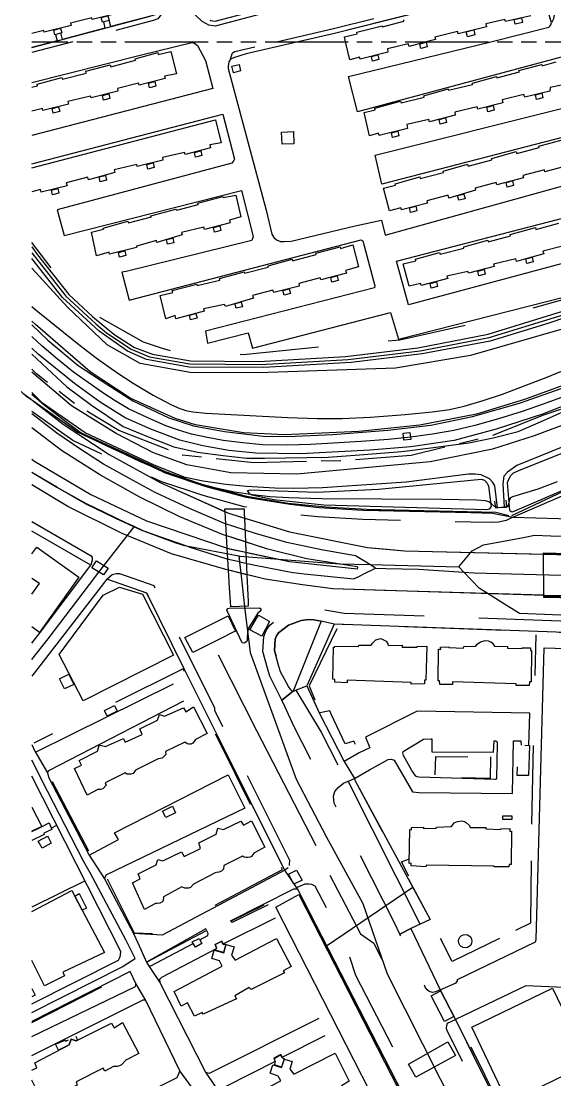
# Model space of a CAD drawing. Header units: millimetres. Extents: x 198785 to 203305, y 542885 to 545889.
# Drawn here: x 198791.5 to 198986.4, y 544124.8 to 544511.8 of the extents above; entities that cross this region are included whole.
import ezdxf

# ---------------------------------------------------------------- set-up
doc = ezdxf.new("R2010")
doc.units = ezdxf.units.MM
for name, pattern in [('FENCE_25K', [54.3, 28.7, -9.2, -16.4]), ('HIDDEN_BULD_25K', [28.8, 18.4, -10.4]), ('HIDDEN_EMD_25K', [50.97, 33.12, -5.36, 7.13, -5.36]), ('HIDDEN_IN_25K', [56.5, 36.5, -20]), ('HIDDEN_SIGUNGU_25K', [51.2, 30.4, -3.2, 5.6, -3.2, 5.6, -3.2])]:
    doc.linetypes.add(name, pattern=pattern)
for name, color, linetype in [('A0013114', 253, 'Continuous'), ('A0013117', 253, 'Continuous'), ('A0013118', 253, 'Continuous'), ('A0023214', 253, 'Continuous'), ('A0023217', 253, 'Continuous'), ('A0033324', 253, 'Continuous'), ('A0033327', 253, 'Continuous'), ('A0043325', 253, 'Continuous'), ('A0053326', 253, 'Continuous'), ('A0093351', 253, 'Continuous'), ('B0014111', 253, 'Continuous'), ('B0014115', 253, 'Continuous'), ('B0014116', 253, 'Continuous'), ('B0014118', 253, 'Continuous'), ('B0024120', 253, 'Continuous'), ('C0052211', 253, 'Continuous'), ('C0052212', 253, 'Continuous'), ('C0076116', 253, 'Continuous'), ('C0523121', 253, 'Continuous'), ('E0022115', 253, 'Continuous'), ('E0032111', 253, 'Continuous'), ('F0017111', 253, 'Continuous'), ('F0047224', 253, 'Continuous'), ('G0018113', 253, 'Continuous'), ('G0018117', 253, 'Continuous')]:
    doc.layers.add(name, color=color, linetype=linetype)

msp = doc.modelspace()

# ---------------------------------------------------------------- linework, layer by layer
at = {"layer": 'A0013114'}
for points in [[(198791.46, 544376.46), (198791.87, 544376.06), (198792.11, 544375.87)], [(198791.46, 544376.46), (198792.11, 544375.87)], [(198792.11, 544375.87), (198793.19, 544374.91), (198795.18, 544373.51)], [(198792.11, 544375.87), (198795.18, 544373.51)], [(198795.37, 544373.37), (198812.14, 544361.54), (198842.83, 544347.29), (198843.72, 544346.87), (198850.64, 544344.55), (198858.95, 544341.77), (198873.71, 544337.79), (198889.71, 544335.26), (198900.16, 544334.08), (198916.41, 544333.13), (198955.81, 544332.22), (198963.64, 544332.03), (198971.13, 544330.54), (198987.85, 544330), (199052.22, 544328.45), (199123.87, 544326.96)], [(198795.37, 544373.36), (198806.8, 544364.55), (198823.66, 544353.43), (198842.28, 544343.23), (198867.17, 544331.96), (198889.51, 544325.1), (198917.96, 544319.44), (198925.17, 544318.8), (198931.49, 544318.24), (198982.2, 544316.97)], [(198795.37, 544351.67), (198796.08, 544351.16), (198816.88, 544338.77), (198837.22, 544329.17), (198866.69, 544319.16), (198889.5, 544314.37), (198914.39, 544311.63), (198914.44, 544312.1), (198914.21, 544312.36), (198895.77, 544315.23), (198881.52, 544318.83), (198865.01, 544324.21), (198849.47, 544330.62), (198834.86, 544337.84), (198820.42, 544345.87), (198806.14, 544354.88), (198795.37, 544363.22)], [(198982.25, 544301.95), (198924.21, 544303.77), (198905.39, 544304.37), (198894.26, 544305.82), (198880.64, 544307.84), (198866.21, 544311.36), (198846.39, 544317.16), (198828.35, 544324.58), (198808.56, 544334.42), (198795.37, 544342.29)], [(198795.37, 544284.5), (198798.45, 544288.31), (198816.93, 544312.96), (198795.37, 544325.42)], [(198982.2, 544316.97), (198982.87, 544316.95), (199115.73, 544313.24), (199115.75, 544314.01), (198982.19, 544317.42), (198982.2, 544316.97)], [(198982.2, 544316.97), (198982.25, 544301.95)], [(198951.31, 544079.85), (198892.38, 544194.63), (198887.75, 544201.53), (198851.15, 544274.87), (198837.38, 544302.7), (198822.79, 544307.82), (198795.37, 544272.4)], [(198982.25, 544301.95), (198982.25, 544301.32), (199114.76, 544298.58), (199114.77, 544299.24), (198982.81, 544301.93), (198982.25, 544301.95)], [(199175.86, 544285.52), (199169.36, 544285.51), (199168.87, 544285.26), (199159.51, 544284.7), (199149.08, 544284.85), (199099.1, 544285.54), (199007.31, 544287.69), (198905.87, 544291.4), (198895.82, 544268.9), (198900.5, 544258.76), (198909.48, 544241.17), (198913.22, 544235.03), (198913.33, 544234.4), (198940.89, 544183.49), (198933.86, 544180.1), (198944.57, 544157.76), (198950.16, 544146.92), (198976.73, 544093.24)]]:
    msp.add_lwpolyline(points, dxfattribs=at)
at = {"layer": 'A0013117'}
for points in [[(198795.37, 544247.47), (198796.44, 544244.97), (198801.12, 544237), (198801.38, 544235.46), (198816.26, 544207.02), (198821.93, 544198.25), (198832.55, 544178.35), (198834.1, 544174.88), (198837.25, 544167.83)], [(198795.37, 544152.67), (198827.03, 544168.63), (198827.48, 544169.52), (198827.78, 544170.4), (198827.84, 544171.75), (198795.37, 544235.9)], [(198831.3, 544164.48), (198795.37, 544146.12)]]:
    msp.add_lwpolyline(points, dxfattribs=at)
at = {"layer": 'A0013118'}
for points in [[(198795.37, 544518.38), (198828.96, 544526.46), (198829.67, 544526.2), (198840.7, 544516.11), (198841.1, 544515.41), (198840.75, 544514.8), (198840.28, 544514.18), (198839.2, 544513.84), (198824.26, 544509.87), (198823.56, 544512.07)], [(198963.11, 544504.26), (198984.21, 544509.63), (198984.73, 544510.16), (198985.04, 544510.53), (198985.27, 544511.29), (198980.84, 544526.19), (198905.98, 544507.38), (198892.68, 544504.27)], [(198821.53, 544511.54), (198822.07, 544509.28), (198806.61, 544505.17), (198805.94, 544507.52)], [(198804.01, 544506.94), (198804.65, 544504.65), (198803.27, 544504.28)], [(198803.27, 544504.29), (198795.37, 544502.19)], [(198795.37, 544489.39), (198834.88, 544499.46), (198853.79, 544503.99), (198854.84, 544503.83), (198855.83, 544503), (198858.75, 544497.5), (198861.44, 544487.29), (198795.37, 544470.06)], [(198803.27, 544504.29), (198803.27, 544504.29)], [(198892.68, 544504.27), (198873.64, 544499.88), (198869.06, 544498.49), (198867.93, 544497.92), (198867.3, 544497), (198867.03, 544495.43), (198867.14, 544494.51), (198880.97, 544442.7), (198883.03, 544433.93), (198883.73, 544432.81), (198884.77, 544431.93), (198886.2, 544431.33), (198887.58, 544431.26), (198890.08, 544431.41), (198913.53, 544437.08), (198923.08, 544439.14), (198924.49, 544433.56), (199000.28, 544454.75)], [(198892.68, 544504.27), (198892.68, 544504.27)], [(198990.6, 544499.23), (198914.38, 544478.76), (198911.09, 544491.63), (198963.1, 544504.26)], [(198963.1, 544504.26), (198963.11, 544504.26)], [(198996.68, 544471.23), (198923.23, 544452.21), (198920.84, 544462.91), (198991.33, 544480.51)], [(198795.37, 544459.67), (198865.08, 544477.85), (198869.36, 544461.38), (198869.16, 544460.86), (198868.43, 544459.9), (198804.57, 544442.86), (198807.18, 544433.46), (198871.99, 544449.89), (198876.24, 544433.07), (198875.73, 544431.71), (198829.87, 544420.27), (198828.25, 544420.03), (198830.95, 544409.91), (198915.66, 544431.94), (198916.29, 544431.51), (198920.66, 544415.13), (198920.51, 544414.35), (198858.75, 544398.57), (198859.55, 544394.19), (198874.37, 544397.95), (198875.97, 544392.33), (198926.41, 544405.4), (198929.38, 544395.59), (199010.67, 544416.35)], [(199114.1, 544447.24), (199113.55, 544447.15), (199071.72, 544432.05), (199014.73, 544411.82), (198984.24, 544401.45), (198962.82, 544394.92), (198937.98, 544390.24), (198911.97, 544387.12), (198879.98, 544385.22), (198852.86, 544385.41), (198837.24, 544388.21), (198830.28, 544391.25), (198820.01, 544398.5), (198806.57, 544410.84), (198795.37, 544425.13)], [(198932.92, 544408.14), (198928.57, 544424.14), (199004.81, 544443.89), (199008.74, 544428.5), (198932.92, 544408.14)], [(198795.37, 544429.3), (198797.47, 544426.47), (198808.87, 544411.91), (198817.46, 544403.82), (198825.25, 544397.43), (198832.91, 544392.55), (198839.46, 544390.14), (198853.28, 544387.62), (198878.28, 544387.45), (198909.96, 544389.27), (198936.4, 544392.48), (198962.04, 544397.37), (198991.69, 544406.62)], [(198795.37, 544400.88), (198801.15, 544395.28), (198812.33, 544385.94), (198823.09, 544378.86), (198832.24, 544373.05), (198845.46, 544366.87), (198854.44, 544363.93), (198865.74, 544361.8), (198879.86, 544360.13), (198888.8, 544360.05), (198905.28, 544360.71), (198925.38, 544362.3), (198941.17, 544364.12), (198956.39, 544367.29), (198973.53, 544372.16), (198988.72, 544377.52)], [(199008.92, 544378.82), (198981.91, 544368.21), (198965, 544362.68), (198949.7, 544358.6), (198933.85, 544356.27), (198918.89, 544355.07), (198893.62, 544353.69), (198877.14, 544353.88), (198867.38, 544354.84), (198857.84, 544356.62), (198849.46, 544358.65), (198838.87, 544362.67), (198829.43, 544366.84), (198820.37, 544372.54), (198810.93, 544379.36), (198797.69, 544390.08), (198795.37, 544392.25)], [(198971.13, 544330.54), (198999.86, 544343)], [(198944.57, 544157.76), (198950.41, 544160.34), (198950.87, 544160.98), (198950.89, 544161.5), (198979.4, 544175.3), (198979.68, 544176.18), (198982.53, 544282.74), (199055.37, 544280.57), (199122.52, 544279.44), (199156.81, 544279.06)], [(198847.04, 544269.42), (198797.06, 544244.69), (198796.44, 544244.97)], [(198801.12, 544237), (198801.59, 544237.9), (198850.84, 544263.37)], [(198976.97, 544247.09), (198977.37, 544258.84), (198936.09, 544259.64), (198917.3, 544250.15), (198918.9, 544246.24), (198915.01, 544244.41), (198909.48, 544241.17)], [(198913.22, 544235.03), (198918.67, 544238.2), (198925.55, 544241.94), (198926.62, 544242.1), (198927.8, 544241.71), (198934.48, 544230.14), (198936.77, 544229.87), (198970.93, 544229.54), (198971.32, 544248.7), (198974.05, 544248.71), (198974.13, 544247.14)], [(198964.07, 544244.6), (198964.26, 544248.75), (198964.91, 544248.73), (198965.23, 544248.56), (198965.37, 544248.27), (198965.43, 544247.6), (198965.19, 544234.99), (198965.02, 544234.68), (198964.7, 544234.59), (198936.8, 544235.46), (198936.17, 544235.62), (198935.61, 544235.88), (198934.19, 544237.9), (198931.11, 544243.36), (198930.85, 544244.32), (198931.02, 544244.8), (198938.46, 544249.37), (198941.23, 544249.46), (198941.52, 544249.45), (198941.51, 544244.74), (198964.07, 544244.6)], [(198816.26, 544207.02), (198826.96, 544212.66), (198825.56, 544215.1), (198867.07, 544236.31), (198873.2, 544224.15), (198822.39, 544199.61), (198821.93, 544198.25)], [(198887.75, 544201.53), (198842.94, 544177.75), (198832.55, 544178.35)], [(198881.68, 544188.82), (198868.59, 544182.39), (198867.96, 544182.96), (198891.04, 544194.67), (198892.38, 544194.63)], [(198884.24, 544183.92), (198865.19, 544174.41), (198864.74, 544175.48), (198862.34, 544174.32), (198862.85, 544173.03), (198862.7, 544172.75), (198842.67, 544162.21), (198841.96, 544161.55), (198842.06, 544160.38)], [(198858.94, 544179.98), (198837.25, 544167.83)], [(198856.76, 544176.04), (198859.66, 544177.57), (198859.79, 544178.36), (198858.94, 544179.98)], [(198838.01, 544166.59), (198838.83, 544166.56), (198854.25, 544174.71)], [(198837.25, 544167.83), (198838.01, 544166.59), (198842.06, 544160.38), (198858.76, 544127.69), (198865.58, 544117.47), (198881.3, 544087.6), (198885.84, 544076.44), (198897.97, 544052.47)], [(198891.83, 544049.14), (198880.02, 544073.3), (198874.98, 544083.84), (198857, 544117.82), (198849.39, 544128.17), (198836.93, 544154.12), (198833.36, 544160.08), (198831.3, 544164.48)], [(198795.37, 544140.67), (198833.24, 544158.97), (198833.4, 544159.41), (198833.36, 544160.08)], [(198997.86, 544137.11), (198998.27, 544158.23), (198975.83, 544159.25), (198950.16, 544146.92)], [(198795.37, 544133.74), (198836, 544154.05), (198836.88, 544154.13), (198836.93, 544154.12)], [(198858.76, 544127.69), (198860.32, 544127.3), (198900.34, 544147.42)], [(198902.4, 544140.9), (198886.74, 544133.01), (198886.38, 544134.1), (198883.79, 544132.69), (198884.29, 544131.51), (198866.29, 544122.44), (198865.72, 544119.6), (198865.58, 544117.47)], [(198849.39, 544128.17), (198848.36, 544125.55), (198803.43, 544102.9), (198800.79, 544108.29), (198795.37, 544109.19)]]:
    msp.add_lwpolyline(points, dxfattribs=at)
at = {"layer": 'A0023214'}
for points in [[(198920.94, 544311.88), (198918.83, 544313.18), (198917.26, 544314.15), (198913.67, 544316.35), (198901.15, 544318.57), (198888.52, 544321.21), (198877.13, 544324.59), (198865.75, 544328.22), (198852.98, 544333.74), (198840.46, 544339.6), (198830.99, 544344.71), (198821.56, 544349.95), (198812.94, 544355.51), (198804.46, 544361.27), (198796.89, 544367.13), (198795.37, 544368.33)], [(198795.37, 544346.96), (198804.44, 544341.55), (198804.47, 544341.54), (198812.82, 544336.82), (198815.23, 544335.5), (198821.73, 544332.32), (198829.84, 544328.47), (198831.06, 544327.93), (198832.82, 544327.05), (198835.63, 544325.73), (198836.21, 544325.54), (198836.85, 544325.27), (198842.39, 544323.39), (198848.31, 544321.22), (198851.92, 544319.99), (198853.06, 544319.61), (198865.85, 544315.52), (198866.59, 544315.32), (198871.17, 544314.26), (198871.18, 544314.25), (198876.98, 544312.97), (198890.73, 544310.33), (198891.9, 544310.2), (198894.84, 544309.81), (198913, 544307.98), (198915.34, 544309.13), (198916.7, 544309.78), (198920.94, 544311.88)], [(198795.37, 544346.94), (198804.43, 544341.54), (198804.46, 544341.52), (198815.09, 544335.42), (198825.38, 544330.43), (198826.21, 544330.05), (198828.89, 544328.81), (198832.79, 544327.02)], [(198795.37, 544278.53), (198801.33, 544286.07), (198816.45, 544305.92), (198819.89, 544310.36), (198832.79, 544327.02)], [(198832.79, 544327.02), (198835.79, 544325.64), (198836.19, 544325.49), (198847.66, 544321.32), (198850.62, 544320.24), (198851.92, 544319.99), (198870.93, 544316.39)], [(198951.39, 544312.35), (198956.27, 544318.24), (198960.44, 544320.39), (198974.94, 544323.13), (198979, 544323.9), (198985.02, 544323.71), (199083.99, 544321.23), (199116.86, 544320.54), (199127.67, 544317.49), (199134.11, 544315.67), (199138.57, 544305.89)], [(198870.93, 544316.39), (198871.18, 544314.25), (198871.19, 544314.21), (198871.2, 544314.1), (198871.68, 544310.02), (198873.23, 544296.78), (198875.07, 544281.07), (198891.89, 544234.78), (198902.85, 544213.79), (198916.32, 544189.27), (198925.14, 544163.63), (198964.03, 544086.55)], [(198870.93, 544316.39), (198871.32, 544316.31), (198902.87, 544313.84), (198907.77, 544313.46), (198918.83, 544313.18), (198951.39, 544312.35)], [(199138.57, 544305.89), (199131.53, 544296.31), (199126.78, 544294.2), (199123.72, 544292.84), (199112.46, 544290.87), (198994.78, 544294.5), (198973.57, 544295.28), (198967.11, 544299.35), (198958.76, 544304.61), (198953.23, 544310.41), (198951.39, 544312.35)], [(198920.94, 544311.88), (198924.72, 544311.78), (198936.59, 544311.47), (198953.23, 544310.41), (198956.99, 544310.17), (198988.71, 544309.3), (199115.25, 544306.24), (199138.57, 544305.89)]]:
    msp.add_lwpolyline(points, dxfattribs=at)
at = {"layer": 'A0023217'}
msp.add_lwpolyline([(198795.37, 544149.4), (198828.55, 544166.24), (198829.12, 544166.6), (198833.08, 544169.16), (198831.02, 544173.34), (198829.71, 544175.99), (198816.72, 544200.54), (198814.25, 544204.81), (198798.91, 544234.62), (198796.47, 544239.63), (198795.37, 544241.66)], dxfattribs=at)
at = {"layer": 'A0033324', "linetype": 'HIDDEN_IN_25K', "flags": 128}
for points in [[(198937.62, 544530.03), (198862.39, 544510.06), (198860.03, 544510.38), (198859.22, 544510.82), (198857.61, 544511.76), (198848.52, 544520.33), (198848.52, 544521.34), (198848.91, 544522.43), (198858.7, 544513.21), (198860.1, 544512.39), (198860.6, 544512.12), (198862.28, 544511.89), (198937.17, 544531.77), (198974.62, 544541.1), (198975.55, 544541.42), (198976.07, 544541.56), (198976.53, 544541.87), (198976.87, 544542.42), (198972.84, 544556.72), (198973.91, 544556.47), (198974.93, 544555.95), (198978.82, 544542.15), (198977.86, 544540.59), (198976.83, 544539.9), (198976.08, 544539.7), (198975.13, 544539.37), (198937.62, 544530.03)], [(198803.27, 544504.28), (198839.2, 544513.84), (198840.28, 544514.18), (198840.75, 544514.8), (198841.1, 544515.41), (198840.7, 544516.11), (198829.67, 544526.2), (198830.99, 544526.76), (198831.94, 544526.56), (198842.13, 544517.25), (198843.16, 544515.41), (198842.26, 544513.81), (198841.36, 544512.64), (198839.71, 544512.11), (198810.27, 544504.28)], [(198884.79, 544504.27), (198905.56, 544509.13), (198982.07, 544528.36), (198986.26, 544514.29), (198986, 544512.71), (198985.27, 544511.29), (198980.84, 544526.19), (198905.98, 544507.38), (198892.68, 544504.27)], [(198810.27, 544504.29), (198810.27, 544504.28), (198795.37, 544500.37)], [(198795.37, 544502.19), (198803.27, 544504.29), (198803.27, 544504.29)], [(198892.68, 544504.27), (198892.68, 544504.27), (198873.64, 544499.88), (198869.06, 544498.49), (198867.93, 544497.92), (198868.58, 544500.05), (198868.89, 544500.36), (198869.51, 544500.78), (198884.78, 544504.27), (198884.79, 544504.28)], [(198795.37, 544373.37), (198812.14, 544361.54), (198843.72, 544346.87), (198858.95, 544341.77), (198873.71, 544337.79), (198889.71, 544335.26), (198900.16, 544334.08), (198916.41, 544333.13), (198955.81, 544332.22), (198963.64, 544332.03), (198971.13, 544330.54), (198968.7, 544329.36), (198965.83, 544328.74), (198963.25, 544328.54), (198955.73, 544328.73), (198916.27, 544329.63), (198899.86, 544330.59), (198889.24, 544331.79), (198872.98, 544334.36), (198857.94, 544338.41), (198842.43, 544343.61), (198810.38, 544358.5), (198795.37, 544369.09)], [(198795.37, 544328.89), (198816.98, 544316.39), (198817.39, 544315.76), (198817.41, 544314.77), (198816.93, 544312.96), (198795.37, 544325.42)], [(198888.99, 544202.38), (198887.75, 544201.53), (198851.15, 544274.87), (198837.38, 544302.7), (198822.79, 544307.82), (198824.75, 544309.6), (198826.18, 544309.87), (198827.36, 544309.93), (198839.89, 544305.53), (198854.29, 544276.42), (198862.04, 544260.89), (198862.07, 544259.94), (198889.44, 544205.1), (198889.41, 544203.43), (198888.99, 544202.38)], [(198890.87, 544266.87), (198886.66, 544263.6), (198886.05, 544264.89), (198882.26, 544272.41), (198881.45, 544275.29), (198879.77, 544281.37), (198880.12, 544286.85), (198881, 544289.05), (198882.36, 544291.1), (198887.04, 544294.78), (198892.76, 544296.79), (198896.38, 544297.3), (198898.89, 544297.17), (198909.5, 544295.47), (199007.44, 544291.89), (199099.17, 544289.74), (199157.71, 544288.93), (199158.91, 544288.14), (199159.42, 544287.14), (199159.51, 544284.7), (199099.1, 544285.54), (199007.31, 544287.69), (198905.87, 544291.4), (198901.11, 544292.55), (198898.44, 544292.99), (198896.56, 544293.09), (198893.76, 544292.69), (198889.09, 544291.05), (198885.49, 544288.22), (198884.74, 544287.09), (198884.27, 544285.92), (198884.01, 544281.81), (198885.49, 544276.42), (198886.18, 544274), (198889.12, 544268.57), (198889.97, 544267.44), (198890.49, 544266.91), (198890.87, 544266.87)], [(198886.66, 544263.6), (198890.87, 544266.87), (198895.82, 544268.9), (198897.4, 544265.48), (198900.5, 544258.76), (198909.48, 544241.17), (198904.8, 544238.79), (198902.69, 544238.24), (198901.3, 544237.99), (198899.67, 544238.41), (198898.81, 544238.98), (198891.05, 544254.17), (198887.87, 544261.08), (198886.66, 544263.6)], [(198933.86, 544180.1), (198929.84, 544178.09), (198927.86, 544182.2), (198905.8, 544225.93), (198905.62, 544228.56), (198906.06, 544230.27), (198907.24, 544231.7), (198909.25, 544233.27), (198913.22, 544235.03), (198913.33, 544234.4), (198940.89, 544183.49), (198933.86, 544180.1)], [(198954.7, 544081.57), (198951.31, 544079.85), (198892.38, 544194.63), (198892.06, 544195.11), (198895.21, 544196.49), (198896.47, 544196.49), (198897.5, 544196.4), (198898.78, 544195.75), (198910.01, 544173.87), (198913.6, 544163.15), (198930.4, 544130.44), (198933.59, 544127.94), (198955.19, 544085.88), (198955.87, 544084.4), (198955.89, 544083.44), (198955.5, 544082.46), (198954.7, 544081.57)], [(198929.84, 544178.09), (198933.86, 544180.1), (198944.57, 544157.76), (198942.89, 544157.01), (198941.73, 544156.71), (198940.57, 544157.13), (198939.76, 544157.78), (198939.12, 544158.71), (198929.84, 544178.09)], [(198980.51, 544085.62), (198980.77, 544085.08), (198976.76, 544086.08), (198975.52, 544086.77), (198974.14, 544088.33), (198947.01, 544143.14), (198946.88, 544143.71), (198946.94, 544144.72), (198947.28, 544145.51), (198950.16, 544146.92), (198980.51, 544085.62)]]:
    msp.add_lwpolyline(points, dxfattribs=at)
at = {"layer": 'A0033327'}
for points in [[(198795.37, 544427.14), (198807.72, 544411.37), (198818.74, 544401.16), (198822.63, 544397.96), (198831.59, 544391.9), (198838.35, 544389.18), (198853.07, 544386.52), (198879.13, 544386.33), (198910.97, 544388.2), (198937.19, 544391.36), (198962.43, 544396.15), (198987.96, 544404.04), (199020.62, 544415.27), (199067.65, 544431.93), (199112.22, 544448.06), (199123, 544451.88), (199150.56, 544461.77), (199183.26, 544473.97), (199204.77, 544484.13), (199209.15, 544486), (199210.79, 544486.74), (199211.79, 544487.44)], [(198989.82, 544374.64), (198982.2, 544371.79), (198974.5, 544369.13), (198965.88, 544366.5), (198957.19, 544364.05), (198949.51, 544362.22), (198941.71, 544360.81), (198933.68, 544359.75), (198925.7, 544358.97), (198915.59, 544358.2), (198905.46, 544357.53), (198897.17, 544357.13), (198888.85, 544356.89), (198879.66, 544356.99), (198872.41, 544357.68), (198865.24, 544358.57), (198859.48, 544359.65), (198853.66, 544360.88), (198848.94, 544362.32), (198844.31, 544363.96), (198837.44, 544366.94), (198830.61, 544370.09), (198825.85, 544373.09), (198821.27, 544376.03), (198815.94, 544379.71), (198810.54, 544383.53), (198804.78, 544388.27), (198799.08, 544392.99), (198795.37, 544396.53)], [(198891.84, 544267.27), (198901.05, 544251.92), (198907.14, 544239.98)], [(198937.28, 544181.75), (198910.91, 544234.01)]]:
    msp.add_lwpolyline(points, dxfattribs=at)
at = {"layer": 'A0043325'}
for points in [[(198933.82, 544358.97), (198931.23, 544358.61), (198931.04, 544361.19), (198933.48, 544361.43), (198933.82, 544358.97)], [(198874.43, 544297.93), (198868.02, 544297.72), (198867.9, 544299.73), (198867.61, 544304.66), (198867.23, 544311.11), (198866.76, 544319.14), (198866.49, 544323.73), (198865.98, 544332.49), (198865.92, 544333.57), (198872.89, 544333.55), (198872.96, 544331.79), (198873.04, 544330.16), (198873.41, 544321.47), (198873.57, 544317.71), (198873.93, 544309.48), (198874.36, 544299.62), (198874.43, 544297.93)], [(198823.22, 544311.93), (198821.53, 544309.42), (198817.27, 544312.05), (198818.96, 544314.59), (198823.22, 544311.93)], [(198864.63, 544286.3), (198854.19, 544281.08), (198851.27, 544286.48), (198867.1, 544294.44), (198869.72, 544288.85), (198868.96, 544288.47), (198864.63, 544286.3)], [(198882.21, 544292.39), (198879.36, 544287.07), (198874.98, 544289.38), (198878.14, 544294.71), (198878.44, 544294.54), (198881.77, 544292.64), (198882.21, 544292.39)], [(198894.17, 544197.87), (198891.04, 544196.3), (198889.19, 544200.01), (198892.03, 544201.53), (198894.17, 544197.87)], [(198949.54, 544148.01), (198946.18, 544146.15), (198941.28, 544155.55), (198944.69, 544157.38), (198949.54, 544148.01)], [(198950.11, 544133.69), (198935.7, 544125.83), (198933.02, 544130.55), (198947.31, 544138.67), (198950.11, 544133.69)]]:
    msp.add_lwpolyline(points, dxfattribs=at)
at = {"layer": 'A0053326'}
for points in [[(198873.94, 544285.11), (198872.95, 544284.44), (198872.25, 544284.62), (198866.62, 544296.47), (198867, 544297.09), (198867.4, 544297.25), (198878.59, 544297.34), (198879.05, 544296.99), (198879.01, 544296.57), (198878.6, 544296.01), (198877.96, 544295.4), (198874.65, 544290.18), (198874.35, 544289.3), (198874.15, 544288.44), (198874.04, 544286.16), (198874.04, 544285.4), (198873.94, 544285.11)], [(198901.11, 544292.55), (198890.87, 544266.87), (198890.49, 544266.91), (198889.97, 544267.44), (198889.12, 544268.57), (198886.18, 544274), (198885.49, 544276.42), (198884.01, 544281.81), (198884.27, 544285.92), (198884.74, 544287.09), (198885.49, 544288.22), (198889.09, 544291.05), (198893.76, 544292.69), (198896.56, 544293.09), (198898.44, 544292.99), (198901.11, 544292.55)], [(198951.31, 544079.85), (198903.06, 544173.84), (198934.52, 544195.25), (198940.89, 544183.49), (198933.86, 544180.1), (198944.57, 544157.76), (198950.16, 544146.92), (198980.77, 544085.08)]]:
    msp.add_lwpolyline(points, dxfattribs=at)
at = {"layer": 'A0093351'}
for points in [[(198795.37, 544373.36), (198806.8, 544364.55), (198823.66, 544353.43), (198842.28, 544343.23), (198865.98, 544332.49), (198867.17, 544331.96), (198868.44, 544331.57), (198873.04, 544330.16), (198875.92, 544329.27), (198889.51, 544325.1), (198917.96, 544319.44), (198931.49, 544318.24), (198982.87, 544316.95), (199115.73, 544313.24)], [(198795.37, 544351.67), (198796.08, 544351.16), (198816.88, 544338.77), (198837.22, 544329.17), (198866.69, 544319.16), (198866.76, 544319.14), (198868.05, 544318.87), (198873.57, 544317.71), (198875.55, 544317.3), (198889.5, 544314.37), (198914.39, 544311.63), (198914.44, 544312.1), (198914.21, 544312.36), (198895.77, 544315.23), (198881.52, 544318.83), (198875.65, 544320.74), (198873.41, 544321.47), (198868.18, 544323.18), (198866.49, 544323.73), (198865.01, 544324.21), (198849.47, 544330.62), (198834.86, 544337.84), (198820.42, 544345.87), (198806.14, 544354.88), (198795.37, 544363.22)], [(199114.77, 544299.24), (198982.81, 544301.93), (198905.39, 544304.37), (198894.26, 544305.82), (198880.64, 544307.84), (198875.3, 544309.14), (198873.93, 544309.48), (198867.81, 544310.97), (198867.23, 544311.11), (198866.21, 544311.36), (198846.39, 544317.16), (198828.35, 544324.58), (198808.56, 544334.42), (198795.37, 544342.29)]]:
    msp.add_lwpolyline(points, dxfattribs=at)
at = {"layer": 'B0014111'}
for points in [[(198795.37, 544317.06), (198797.16, 544319.56), (198812.54, 544308.59)], [(198812.54, 544308.59), (198798.12, 544288.37), (198795.37, 544290.39)], [(198795.37, 544302.36), (198798.18, 544306.24), (198795.37, 544308.14)], [(198847.1, 544280.09), (198814.12, 544263.42), (198805.36, 544280.32), (198821.42, 544302.04), (198827.39, 544304.96), (198835.76, 544302.32), (198847.1, 544280.09)], [(198795.37, 544224.56), (198798.96, 544217.49)], [(198795.37, 544215.57), (198797.38, 544216.58), (198798.58, 544217.18), (198801.73, 544218.76), (198802.66, 544216.33), (198799.69, 544214.98), (198799.91, 544214.55)], [(198798.96, 544217.49), (198795.37, 544215.68)], [(198799.91, 544214.55), (198795.37, 544212.3)], [(198795.37, 544186.41), (198809.94, 544194.05), (198811.02, 544192)], [(198950.28, 544080.45), (198941.8, 544075.88), (198884.51, 544187.98), (198892.92, 544192.63), (198950.28, 544080.45)], [(198811.02, 544192), (198813.73, 544186.87), (198821.92, 544171.34), (198806.65, 544164.24), (198807.23, 544162.8), (198800, 544159.17), (198795.37, 544168.4)], [(198795.37, 544158.18), (198796.6, 544155.76), (198795.37, 544155.12)], [(198998.87, 544130.86), (198969.3, 544116.46), (198956.12, 544144.11), (198985.56, 544158.36), (198998.87, 544130.86)]]:
    msp.add_lwpolyline(points, dxfattribs=at)
at = {"layer": 'B0014115'}
for points in [[(198795.37, 544516.09), (198798.04, 544516.76), (198797.89, 544517.46), (198806.87, 544519.86), (198807.03, 544519.09), (198816.05, 544521.49), (198815.94, 544522.02), (198824.26, 544524.33), (198824.42, 544523.61), (198828.97, 544524.73), (198831.04, 544516.5), (198826.73, 544515.67), (198826.97, 544514.78), (198817.4, 544512.4), (198817.25, 544513.1), (198809.49, 544511.14), (198809.68, 544510.21), (198799.88, 544507.81), (198799.68, 544508.39), (198795.37, 544507.37)], [(198977.64, 544513.81), (198968.45, 544511.71), (198968.22, 544512.48), (198961.28, 544510.91), (198961.5, 544509.83), (198951.08, 544507.17), (198950.85, 544508.09), (198942.62, 544506.05), (198942.81, 544505.18), (198939.38, 544504.26), (198939.38, 544504.26)], [(198909.99, 544504.27), (198909.99, 544504.27), (198909.54, 544506.14), (198914.26, 544507.22), (198914.13, 544507.78), (198923.41, 544510.19), (198923.53, 544509.83), (198931.32, 544511.81), (198931.26, 544512.31)], [(198939.38, 544504.27), (198933.18, 544502.62), (198932.87, 544503.53), (198925.27, 544501.69), (198925.47, 544500.48), (198915.34, 544497.9), (198915.1, 544498.63), (198911.54, 544497.76), (198909.99, 544504.27)], [(198846.1, 544500.8), (198848.17, 544492.57), (198843.86, 544491.74), (198844.1, 544490.86), (198834.55, 544488.42), (198834.38, 544489.17), (198826.63, 544487.22), (198826.81, 544486.28), (198817.04, 544483.81), (198816.82, 544484.47), (198808.47, 544482.48), (198808.75, 544481.53), (198799.35, 544479.19), (198799.24, 544479.97), (198795.37, 544478.98)], [(198795.37, 544487.71), (198797.39, 544488.22), (198797.28, 544488.85), (198806.37, 544491.21), (198806.56, 544490.67), (198815.17, 544492.83), (198815.03, 544493.54), (198824, 544495.93), (198824.16, 544495.17), (198833.18, 544497.56), (198833.08, 544498.1), (198841.4, 544500.41), (198841.55, 544499.69), (198846.1, 544500.8)], [(198988.87, 544488.49), (198984.73, 544487.56), (198984.67, 544486.22), (198975.43, 544484.1), (198975.18, 544485), (198967.19, 544483.03), (198967.39, 544482.03), (198958.32, 544479.72), (198958.09, 544480.57), (198949.87, 544478.59), (198950.08, 544477.48), (198940.69, 544475.07), (198940.45, 544475.93), (198932.37, 544474.01), (198932.67, 544472.63), (198922.29, 544470.04), (198921.98, 544470.95), (198918.67, 544469.98), (198916.74, 544478.45), (198920.76, 544479.38), (198920.67, 544480.02), (198930, 544482.55), (198930.25, 544482.04), (198938.66, 544484.11), (198938.56, 544484.6), (198947.44, 544487.05), (198947.56, 544486.6), (198956.33, 544488.75), (198956.35, 544489.22), (198965.08, 544491.62), (198965.21, 544491.17), (198973.55, 544493.3), (198973.35, 544493.87), (198981.65, 544495.95), (198981.79, 544495.53), (198986.89, 544496.93)], [(198795.37, 544458.28), (198862.41, 544475.81), (198864.48, 544467.42), (198860.4, 544466.59), (198860.68, 544465.51)], [(198992.25, 544459.29), (198982.83, 544456.76), (198982.63, 544457.45), (198974.78, 544455.4), (198975.02, 544454.57), (198965.29, 544451.97), (198965.06, 544452.82), (198957.3, 544450.8), (198957.51, 544450.09), (198947.72, 544447.19), (198947.43, 544448.27), (198939.68, 544446.16), (198939.88, 544445.28), (198930.39, 544442.86), (198930.15, 544443.65), (198926.05, 544442.46), (198923.88, 544450.81), (198928.21, 544451.87), (198928.1, 544452.4), (198937.16, 544454.9), (198937.27, 544454.33), (198945.72, 544456.52), (198945.62, 544457.06), (198954.56, 544459.54), (198954.82, 544458.89), (198963.47, 544461.16), (198963.38, 544461.69), (198972.29, 544464.14), (198972.57, 544463.47), (198980.76, 544465.71), (198980.65, 544466.19), (198989.56, 544468.61)], [(198860.68, 544465.51), (198851.35, 544463.06), (198851.1, 544463.88), (198843.04, 544461.96), (198843.2, 544461.03), (198833.88, 544458.74), (198833.71, 544459.48), (198825.44, 544457.5), (198825.68, 544456.54), (198816.02, 544453.9), (198815.77, 544454.78), (198807.88, 544452.8), (198808.21, 544451.67), (198798.71, 544449.29), (198798.49, 544450.3), (198795.37, 544449.49)], [(198869.86, 544448.26), (198871.71, 544440.28), (198867.63, 544439.1), (198867.85, 544438.07), (198858.4, 544435.68), (198858.19, 544436.59), (198850.06, 544434.54), (198850.31, 544433.79), (198841.08, 544430.95), (198840.92, 544431.67), (198833.56, 544429.65), (198833.65, 544429.06), (198823.75, 544426.63), (198823.62, 544427.34), (198819.01, 544426.03), (198817.15, 544434.69), (198821.51, 544435.8), (198821.43, 544436.21), (198830.43, 544438.7), (198830.7, 544438.08), (198839.02, 544440.26), (198838.88, 544440.7), (198848.01, 544443.15), (198848.27, 544442.76), (198856.13, 544444.84), (198856.03, 544445.32), (198865.19, 544447.72), (198865.31, 544447.35), (198869.86, 544448.26)], [(198975.88, 544424.98), (198972.4, 544423.99), (198972.18, 544424.91), (198963.99, 544422.98), (198964.22, 544422.21), (198954.93, 544419.66), (198954.7, 544420.39), (198947.02, 544418.63), (198947.3, 544417.74), (198937.58, 544415.16), (198937.32, 544415.92), (198933.17, 544414.96), (198931.07, 544423.08), (198935.63, 544424.27), (198935.52, 544424.83), (198944.35, 544427.26), (198944.51, 544426.7), (198953.17, 544428.9), (198953.18, 544429.36), (198961.93, 544431.74), (198962.05, 544431.2), (198970.2, 544433.38), (198970.16, 544433.83), (198979.34, 544436.36), (198979.47, 544435.74), (198987.95, 544438.02)], [(198912.63, 544430.05), (198914.77, 544422.02), (198909.98, 544420.74), (198910.28, 544419.74), (198900.93, 544417.23), (198900.68, 544417.99), (198892.85, 544415.96), (198893.08, 544415.02), (198883.8, 544412.63), (198883.43, 544413.56), (198875.99, 544411.57), (198876.29, 544410.57), (198866.1, 544407.59), (198865.76, 544408.32), (198858.12, 544406.65), (198858.27, 544405.87), (198848.02, 544403), (198847.71, 544404.21), (198844.33, 544403.08), (198842.22, 544411.56), (198846.82, 544412.68), (198846.68, 544413.33), (198855.67, 544415.76), (198855.81, 544415.16), (198864.02, 544417.21), (198863.9, 544417.78), (198872.95, 544420.17), (198873.1, 544419.68), (198881.73, 544421.86), (198881.69, 544422.4), (198890.5, 544424.8), (198890.6, 544424.24), (198899.27, 544426.58), (198899.16, 544427.02), (198908.02, 544429.32), (198908.15, 544428.75), (198912.63, 544430.05)], [(198989.77, 544429.74), (198982.05, 544427.74), (198982.38, 544426.83), (198975.88, 544424.98)], [(198925.39, 544284.23), (198925.58, 544283.57), (198930.67, 544283.74), (198930.72, 544282.99), (198936.09, 544282.97), (198936.18, 544283.25), (198939.65, 544283.34), (198939.36, 544270.96), (198938.83, 544270.95), (198938.78, 544269.54), (198933.98, 544269.48), (198933.96, 544270.09), (198910.58, 544270.9), (198910.55, 544270), (198906.11, 544270.19), (198906.05, 544271.23), (198905.38, 544271.25), (198905.53, 544282.96), (198905.99, 544283.01), (198906.01, 544283.35), (198914.76, 544283.3), (198914.86, 544283.78), (198919.39, 544283.75), (198919.79, 544284.48), (198921.09, 544285.63), (198922.81, 544286.11), (198923.86, 544285.73), (198924.78, 544285.14), (198925.39, 544284.23)], [(198969.17, 544283.2), (198969.21, 544282.58), (198974.51, 544282.53), (198974.54, 544282.77), (198977.52, 544282.75), (198977.55, 544281.79), (198977.94, 544281.8), (198977.85, 544270.27), (198977.14, 544270.31), (198977.13, 544268.94), (198972.34, 544269.02), (198972.34, 544269.62), (198949.03, 544270.29), (198949.03, 544269.37), (198944.41, 544269.38), (198944.36, 544270.69), (198943.83, 544270.71), (198943.98, 544282.27), (198944.78, 544282.24), (198944.71, 544283.02), (198947.72, 544283.08), (198947.74, 544282.85), (198953.1, 544282.69), (198953.17, 544283.19), (198957.63, 544283.35), (198958.11, 544284.09), (198959.27, 544284.94), (198960.94, 544285.49), (198962.14, 544285.32), (198963.04, 544284.9), (198963.5, 544284.55), (198964.43, 544283.38), (198969.17, 544283.2)], [(198854.46, 544261.14), (198859.41, 544251.44), (198855.2, 544249.3), (198854.22, 544247.94), (198853.41, 544247.54), (198852.68, 544247.54), (198852.14, 544247.68), (198851.21, 544248.24), (198844.14, 544244.82), (198844.36, 544243.77), (198842.96, 544242.39), (198841.52, 544242.18), (198833.21, 544238.08), (198832.34, 544236.83), (198831.53, 544236.61), (198830.05, 544236.57), (198829.45, 544237.05), (198822.2, 544233.45), (198822.53, 544232.5), (198821.26, 544231.15), (198820.43, 544230.97), (198819.43, 544230.91), (198815.59, 544228.94), (198810.88, 544238.68), (198813.53, 544239.85), (198812.63, 544241.62), (198819.36, 544245.02), (198819.96, 544247.01), (198820.29, 544247.22), (198822.26, 544246.64), (198828.79, 544249.64), (198829.48, 544248.25), (198835.72, 544251.03), (198834.81, 544253.11), (198841.27, 544256.35), (198842.03, 544258.42), (198843.86, 544257.75), (198850.73, 544260.87), (198851.61, 544259.4), (198854.46, 544261.14)], [(198875.57, 544219.56), (198880.54, 544209.85), (198876.41, 544207.66), (198875.67, 544206.51), (198875.08, 544206.25), (198874.43, 544206.15), (198873.61, 544206.15), (198872.92, 544206.27), (198872.35, 544206.57), (198865.55, 544203.14), (198865.36, 544201.89), (198864.71, 544201.17), (198863.67, 544200.72), (198862.87, 544200.57), (198862.32, 544200.5), (198854.4, 544196.36), (198853.29, 544195.16), (198852.56, 544194.9), (198851.77, 544194.85), (198851.22, 544194.93), (198850.17, 544195.39), (198843.48, 544191.77), (198843.3, 544190.29), (198842.85, 544189.72), (198842.06, 544189.37), (198841.14, 544189.28), (198840.5, 544189.26), (198839.99, 544189.05), (198836.49, 544187.12), (198832.13, 544196.86), (198834.94, 544198.26), (198834.25, 544200.11), (198840.73, 544203.43), (198841.4, 544205.34), (198843.27, 544204.91), (198850.06, 544208.2), (198851.06, 544206.43), (198857.03, 544209.38), (198856.33, 544211.41), (198862.7, 544214.68), (198863.3, 544216.84), (198865.39, 544216.29), (198871.7, 544219.4), (198872.63, 544217.89), (198875.57, 544219.56)], [(198961.29, 544217.11), (198961.29, 544216.57), (198966.71, 544216.33), (198966.74, 544216.61), (198970.04, 544216.67), (198970.01, 544215.67), (198970.63, 544215.68), (198970.53, 544203.59), (198969.72, 544203.59), (198969.67, 544202.64), (198964.25, 544202.68), (198964.25, 544202.94), (198939.42, 544203.36), (198939.37, 544202.67), (198933.96, 544203), (198933.93, 544203.98), (198933.27, 544203.97), (198933.46, 544216.29), (198934.03, 544216.27), (198934.07, 544217.05), (198938.4, 544217.19), (198938.46, 544216.76), (198943.13, 544216.77), (198943.27, 544217.19), (198948.65, 544217.44), (198949.61, 544218.75), (198950.92, 544219.29), (198952.45, 544219.5), (198953.49, 544219.32), (198954.22, 544218.83), (198955.3, 544217.86), (198955.57, 544217.13), (198961.29, 544217.11)], [(198884.71, 544176.5), (198890.1, 544166.25), (198887.16, 544164.73), (198887.62, 544163.93), (198875.5, 544157.84), (198874.78, 544158.56), (198869.55, 544155.59), (198870.15, 544154.45), (198858.01, 544148.84), (198857.56, 544149.43), (198854.78, 544148.09), (198852.28, 544153.01), (198849.91, 544151.76), (198847.3, 544157.18), (198864.89, 544166.39), (198863.88, 544168.31), (198861.16, 544169.24), (198862.01, 544172.17), (198865.46, 544171.2), (198866.33, 544174.33), (198869.24, 544173.4), (198868.34, 544170.38), (198869.63, 544168.57), (198884.71, 544176.5)], [(198828.49, 544145.76), (198834.43, 544134.43), (198829.64, 544132.01), (198828.13, 544130.26), (198827.33, 544129.89), (198826.57, 544129.68), (198825.85, 544129.68), (198825.17, 544129.7), (198822.01, 544128.03), (198821.46, 544129.07), (198811.56, 544124.06), (198811.97, 544122.84), (198808.05, 544121.05), (198807.3, 544119.85), (198806.41, 544119.31), (198805.68, 544119.09), (198804.88, 544119.05), (198804.36, 544119.06), (198799.48, 544116.39), (198795.37, 544124.68)], [(198795.37, 544128.4), (198797.23, 544129.27), (198796.46, 544131.02), (198809.01, 544137.62), (198809.75, 544139.69), (198811.53, 544139.11), (198824.47, 544145.58), (198825.43, 544143.82), (198828.49, 544145.76)], [(198906.16, 544134.56), (198911.33, 544124.3), (198908.49, 544122.63), (198908.79, 544121.96), (198897.09, 544115.97), (198896.57, 544116.91), (198890.83, 544113.93), (198891.23, 544113.04), (198879.24, 544106.99), (198878.75, 544107.6), (198876.03, 544106.21), (198873.66, 544111.12), (198871.38, 544109.81), (198868.68, 544115.37), (198886.32, 544124.45), (198885.3, 544126.21), (198882.47, 544127.28), (198883.39, 544130.32), (198886.57, 544129.31), (198887.69, 544132.44), (198890.49, 544131.52), (198889.63, 544128.7), (198891.02, 544126.94), (198906.16, 544134.56)]]:
    msp.add_lwpolyline(points, dxfattribs=at)
at = {"layer": 'B0014116', "linetype": 'HIDDEN_BULD_25K', "flags": 128}
for points in [[(198823.56, 544512.07), (198821.16, 544511.44), (198820.67, 544513.18), (198823.09, 544513.79), (198823.56, 544512.07)], [(198974.65, 544511.37), (198971.96, 544510.77), (198971.55, 544512.41), (198974.23, 544513.02), (198974.65, 544511.37)], [(198806.29, 544507.62), (198803.81, 544506.88), (198803.34, 544508.61), (198805.8, 544509.23), (198806.29, 544507.62)], [(198957.24, 544506.82), (198954.51, 544506.08), (198954.05, 544507.92), (198956.8, 544508.62), (198957.24, 544506.82)], [(198939.82, 544502.46), (198937.5, 544501.88), (198937.12, 544503.59), (198939.43, 544504.16), (198939.82, 544502.46)], [(198922.18, 544497.8), (198919.86, 544497.22), (198919.49, 544498.93), (198921.79, 544499.51), (198922.18, 544497.8)], [(198840.65, 544488.03), (198838.33, 544487.45), (198837.96, 544489.16), (198840.26, 544489.74), (198840.65, 544488.03)], [(198823.86, 544483.57), (198821.54, 544482.99), (198821.17, 544484.71), (198823.47, 544485.28), (198823.86, 544483.57)], [(198982.12, 544483.81), (198979.8, 544483.23), (198979.43, 544484.94), (198981.74, 544485.51), (198982.12, 544483.81)], [(198805.52, 544478.79), (198803.2, 544478.21), (198802.83, 544479.92), (198805.14, 544480.5), (198805.52, 544478.79)], [(198964.29, 544479.28), (198961.97, 544478.7), (198961.6, 544480.41), (198963.9, 544480.99), (198964.29, 544479.28)], [(198946.87, 544474.75), (198944.55, 544474.17), (198944.18, 544475.88), (198946.49, 544476.45), (198946.87, 544474.75)], [(198891.14, 544466.96), (198886.77, 544466.87), (198886.61, 544471.32), (198890.94, 544471.56), (198891.14, 544466.96)], [(198929.46, 544469.93), (198927.13, 544469.35), (198926.76, 544471.06), (198929.07, 544471.64), (198929.46, 544469.93)], [(198857.48, 544462.73), (198855.16, 544462.15), (198854.78, 544463.86), (198857.09, 544464.43), (198857.48, 544462.73)], [(198840.09, 544458.37), (198837.77, 544457.79), (198837.4, 544459.5), (198839.7, 544460.08), (198840.09, 544458.37)], [(198822.65, 544453.74), (198820.33, 544453.16), (198819.95, 544454.88), (198822.26, 544455.45), (198822.65, 544453.74)], [(198971.31, 544451.74), (198968.99, 544451.16), (198968.63, 544452.83), (198970.93, 544453.45), (198971.31, 544451.74)], [(198805.19, 544448.96), (198802.87, 544448.38), (198802.5, 544450.09), (198804.81, 544450.67), (198805.19, 544448.96)], [(198953.63, 544446.94), (198951.31, 544446.36), (198950.93, 544448.07), (198953.24, 544448.65), (198953.63, 544446.94)], [(198936, 544442.48), (198933.67, 544441.9), (198933.31, 544443.59), (198935.61, 544444.18), (198936, 544442.48)], [(198864.44, 544435.32), (198862.12, 544434.74), (198861.75, 544436.45), (198864.05, 544437.02), (198864.44, 544435.32)], [(198847.22, 544430.85), (198844.9, 544430.27), (198844.53, 544431.99), (198846.83, 544432.56), (198847.22, 544430.85)], [(198829.73, 544426.19), (198827.41, 544425.61), (198827.04, 544427.32), (198829.34, 544427.89), (198829.73, 544426.19)], [(198975.88, 544424.98), (198978.19, 544425.56), (198978.58, 544423.85), (198976.26, 544423.27), (198975.88, 544424.98)], [(198961.02, 544419.36), (198958.7, 544418.78), (198958.33, 544420.49), (198960.63, 544421.06), (198961.02, 544419.36)], [(198907.34, 544417.05), (198905.02, 544416.47), (198904.64, 544418.18), (198906.95, 544418.76), (198907.34, 544417.05)], [(198943.58, 544414.85), (198941.26, 544414.27), (198940.89, 544415.98), (198943.19, 544416.56), (198943.58, 544414.85)], [(198889.81, 544412.24), (198887.49, 544411.66), (198887.11, 544413.37), (198889.42, 544413.95), (198889.81, 544412.24)], [(198872.27, 544407.47), (198869.95, 544406.89), (198869.58, 544408.6), (198871.88, 544409.18), (198872.27, 544407.47)], [(198855.7, 544403.22), (198853.38, 544402.64), (198853, 544404.35), (198855.31, 544404.92), (198855.7, 544403.22)], [(198810.72, 544269.37), (198807.23, 544267.79), (198805.49, 544271.37), (198808.91, 544273.1), (198810.72, 544269.37)], [(198826.48, 544259.65), (198822.84, 544257.82), (198821.93, 544259.82), (198825.6, 544261.67), (198826.48, 544259.65)], [(198977.24, 544247.08), (198976.86, 544236.04), (198972.67, 544236.11), (198973.03, 544247.16), (198977.24, 544247.08)], [(198962.95, 544242.85), (198962.85, 544235.01), (198942.74, 544235.49), (198942.93, 544243.01), (198962.95, 544242.85)], [(198847.88, 544222.43), (198844.29, 544220.67), (198843.15, 544223.02), (198846.79, 544224.82), (198847.88, 544222.43)], [(198970.77, 544221.32), (198970.75, 544220.02), (198967.46, 544220.03), (198967.44, 544221.33), (198970.77, 544221.32)], [(198813.73, 544186.87), (198811.02, 544192), (198812.61, 544192.91), (198815.31, 544187.64), (198813.73, 544186.87)], [(198954.48, 544173.19), (198953.72, 544173.07), (198952.96, 544173.19), (198952.28, 544173.54), (198951.74, 544174.08), (198951.39, 544174.76), (198951.27, 544175.52), (198951.39, 544176.28), (198951.74, 544176.96), (198952.28, 544177.51), (198952.96, 544177.86), (198953.72, 544177.98), (198954.48, 544177.86), (198955.16, 544177.51), (198955.71, 544176.96), (198956.05, 544176.28), (198956.17, 544175.52), (198956.05, 544174.76), (198955.71, 544174.08), (198955.16, 544173.54), (198954.48, 544173.19)], [(198857.48, 544174.63), (198855.12, 544173.29), (198853.97, 544175.29), (198856.43, 544176.54), (198857.48, 544174.63)], [(198864.74, 544175.48), (198865.22, 544174.34), (198866.24, 544174.39), (198865.4, 544171.35), (198862.4, 544172.19), (198862.86, 544173.03), (198862.34, 544174.32), (198864.74, 544175.48)], [(198811.38, 544140.85), (198811.98, 544139.35), (198811.53, 544139.14), (198809.74, 544139.71), (198809, 544137.64), (198805.11, 544135.63), (198804.03, 544137.81), (198807.47, 544139.37), (198807.81, 544138.91), (198811.38, 544140.85)], [(198887.53, 544132.65), (198886.54, 544129.46), (198883.97, 544130.32), (198884.39, 544131.29), (198883.86, 544132.66), (198886.36, 544134.07), (198886.8, 544132.83), (198887.53, 544132.65)]]:
    msp.add_lwpolyline(points, dxfattribs=at)
at = {"layer": 'B0014118', "linetype": 'HIDDEN_BULD_25K', "flags": 128}
for points in [[(198871.64, 544493.67), (198868.99, 544492.99), (198868.39, 544495.4), (198871.13, 544496.04), (198871.64, 544493.67)], [(198802.44, 544211.3), (198799.14, 544209.5), (198797.99, 544211.43), (198797.63, 544212.03), (198801.04, 544213.91), (198801.4, 544213.24), (198802.44, 544211.3)]]:
    msp.add_lwpolyline(points, dxfattribs=at)
at = {"layer": 'B0024120', "linetype": 'FENCE_25K', "flags": 128}
for points in [[(199108.67, 544450.26), (199011.28, 544415.91), (198994.93, 544411.58), (198964.47, 544403), (198929.87, 544395.25), (198904.14, 544393.12), (198873.83, 544389.97), (198859.79, 544389.61), (198848.19, 544390.85), (198843.05, 544392.14), (198836.21, 544394.53), (198819.53, 544403.85), (198810.26, 544411.43), (198795.37, 544430.96)], [(198970.68, 544331.08), (198987.52, 544339.02), (199027.02, 544356.64), (199071.48, 544374.63), (199101.11, 544387.66), (199126.23, 544398.75)], [(198906.82, 544289.67), (198896.68, 544268.9), (198900.53, 544259.13)], [(198978.04, 544218.33), (198979.61, 544287.46)], [(198822.82, 544198.33), (198832.78, 544178.61), (198842.61, 544178.2), (198886.97, 544201.71), (198869.59, 544236.83), (198850.61, 544275.03), (198796.04, 544247.95)], [(198913.58, 544247.36), (198913.05, 544248.66), (198909.81, 544247.7), (198904.81, 544258.26), (198904.22, 544259.73), (198900.54, 544258.99)], [(198816.22, 544208.4), (198802.15, 544235.15)], [(198802.46, 544216.85), (198804.48, 544217.89)], [(198972.19, 544179.51), (198977.65, 544182.23), (198978.05, 544218.27), (198970.56, 544218.22), (198970.56, 544215.97)], [(198966.29, 544176.5), (198948.93, 544168.06), (198930.47, 544204.57), (198932.92, 544205.44)], [(198814.78, 544197.56), (198795.37, 544188)], [(198868.31, 544182.96), (198880.22, 544188.85)], [(198837.55, 544167.92), (198858.92, 544179.35)], [(198795.37, 544145.8), (198830.66, 544163.77)], [(198968.56, 544111.02), (198951.05, 544146.53)]]:
    msp.add_lwpolyline(points, dxfattribs=at)
at = {"layer": 'C0052211'}
for points in [[(199114.37, 544442.2), (199113.55, 544442.56), (199112.74, 544442.52), (199053.46, 544422.31), (198999.74, 544402.33), (198955.59, 544389.57), (198928.21, 544385.01), (198878.11, 544383.3), (198853.21, 544383.36), (198834.89, 544386.64), (198822.84, 544393.58), (198808.36, 544407.26), (198795.37, 544421.57)], [(198969.97, 544332.93), (198970.44, 544332.6), (198971, 544332.43), (199069.18, 544374.64), (199125.06, 544399.34), (199126.06, 544399.91), (199126.3, 544400.44)], [(198812.09, 544361.92), (198844.05, 544347.18), (198858.8, 544342.15), (198873.73, 544338.21), (198889.01, 544335.6), (198902.83, 544334.33), (198917.59, 544333.46), (198964.92, 544332.29), (198969.66, 544331.15)], [(198874.87, 544339.15), (198875.79, 544338.69), (198883.8, 544336.93), (198902.06, 544335.02), (198961.5, 544333.33), (198962.65, 544333.52), (198963.22, 544334.29)]]:
    msp.add_lwpolyline(points, dxfattribs=at)
at = {"layer": 'C0052212'}
for points in [[(199114.37, 544442.2), (199117.43, 544431.51), (199112.24, 544427.73), (199110.37, 544427.27), (199095.37, 544421.77), (199069.04, 544411.21), (199033.17, 544396.52), (198997.4, 544381.59), (198975.4, 544373.53), (198957.77, 544368.21), (198937.12, 544364.2), (198914.79, 544361.84), (198887.78, 544360.59), (198872.68, 544361.32), (198855.15, 544364.3), (198847.73, 544366.57), (198831.28, 544374.06), (198816.61, 544383.7), (198796.66, 544400.96), (198795.37, 544402.23)], [(198969.97, 544332.93), (198969.18, 544343.17), (198969.64, 544344.37), (198970.38, 544345.7), (198971.37, 544346.74), (198974.09, 544347.9), (199062.85, 544383.41), (199124.01, 544409.24), (199124.5, 544408.81), (199126.3, 544400.44)], [(198874.87, 544339.15), (198874.21, 544340.29), (198875.1, 544340.49), (198899.35, 544339.7), (198922.03, 544340.81), (198959.56, 544344.39), (198960.79, 544344.07), (198961.72, 544342.91), (198962.2, 544341.8), (198963.22, 544334.29)]]:
    msp.add_lwpolyline(points, dxfattribs=at)
at = {"layer": 'C0076116'}
msp.add_lwpolyline([(198968.52, 544336.79), (198968.8, 544334.3), (198964.83, 544333.85), (198964.54, 544336.33)], dxfattribs=at)
at = {"layer": 'C0523121'}
for points in [[(198863.46, 544280.18), (198877.5, 544252.52), (198899.08, 544210.52)], [(198904.23, 544199.64), (198915.42, 544178.24), (198920.31, 544174.85), (198923.12, 544169.11)]]:
    msp.add_lwpolyline(points, dxfattribs=at)
at = {"layer": 'E0022115'}
msp.add_lwpolyline([(199234.72, 544454.96), (199205.62, 544446.96), (199165.13, 544433.47), (199019.01, 544375.2), (198978.89, 544360.26), (198963.71, 544355.36), (198940.92, 544350.72), (198892.18, 544346.27), (198868.12, 544346.73), (198852.03, 544349.64), (198839.78, 544354.08), (198826.14, 544361.12), (198809.9, 544371.23), (198795.37, 544383.55)], dxfattribs=at)
at = {"layer": 'E0032111'}
for points in [[(198795.37, 544390.07), (198808.18, 544378.18), (198817.15, 544371.47), (198828.73, 544363.7), (198838.28, 544359.8), (198847.29, 544356.2), (198855.9, 544354.27), (198865.21, 544353.02), (198873.78, 544352.11), (198880.41, 544352.09), (198903.67, 544352.42), (198915.04, 544353.33), (198930.58, 544354.5), (198941.15, 544355.82), (198955.04, 544357.7), (198963.86, 544359.47), (198973.09, 544361.8), (198982.31, 544365.8), (198990.5, 544369.52)], [(199002.29, 544361.42), (198972.56, 544349.44), (198969.13, 544346.97), (198967.87, 544345.54), (198967.41, 544342.74), (198967.99, 544334.21), (198965.47, 544333.92), (198964.5, 544342.03), (198963.76, 544343.2), (198962.59, 544344.57), (198959.52, 544346.02), (198957.35, 544346.3), (198954.87, 544346.28), (198932.08, 544343.27), (198901.58, 544341.29), (198891.13, 544341.05), (198884.1, 544341.11), (198873.74, 544341.75), (198866.18, 544342.48), (198857.92, 544343.67), (198851.39, 544344.98), (198840.05, 544349.59), (198814.84, 544361.39), (198799.25, 544372.21), (198795.37, 544376.05)]]:
    msp.add_lwpolyline(points, dxfattribs=at)
at = {"layer": 'F0017111', "elevation": 10}
for points in [[(198795.37, 544407.5), (198796.33, 544406.7), (198812.5, 544393.62), (198819.34, 544388.4), (198826.45, 544383.39), (198832.42, 544379.5), (198839.71, 544375.17), (198846.33, 544371.59), (198849.38, 544370.19), (198851.65, 544369.47), (198854.17, 544368.97), (198858.87, 544368.49), (198888.87, 544366.95), (198899.57, 544366.59), (198908.74, 544366.64), (198919.08, 544367.11), (198931.71, 544368.04), (198941.65, 544369.02), (198947.91, 544369.94), (198953.35, 544371.14), (198960.32, 544373.12), (198967.31, 544375.45), (198983.87, 544381.84), (198997.44, 544387.39)], [(198987.31, 544343.41), (198980.2, 544340.81), (198970.98, 544337.99), (198970.3, 544337.56), (198969.89, 544336.96), (198969.34, 544334.93), (198969.07, 544334.33), (198968.55, 544334.07), (198967.06, 544333.96), (198965.42, 544334.09), (198964.43, 544334.44), (198963.31, 544335.37), (198962.39, 544336.1), (198961.07, 544336.45), (198957.78, 544336.72), (198945.11, 544337), (198901.37, 544337.26), (198889.11, 544337.54), (198882.41, 544337.93), (198876.04, 544338.64), (198869.43, 544339.71), (198863.22, 544341), (198856.61, 544342.72), (198849.99, 544344.79), (198844.28, 544346.88), (198835.06, 544350.78), (198827.17, 544354.54), (198815.38, 544360.1), (198812.95, 544361.49), (198808.23, 544364.98), (198799.87, 544371.43), (198795.37, 544375.33)]]:
    msp.add_lwpolyline(points, dxfattribs=at)
at = {"layer": 'F0047224'}
for points in [[(199114.82, 544313.67), (198982.87, 544317.2)], [(198982.63, 544301.67), (199114.28, 544298.89)]]:
    msp.add_lwpolyline(points, dxfattribs=at)
at = {"layer": 'G0018113', "linetype": 'HIDDEN_SIGUNGU_25K', "flags": 128}
msp.add_lwpolyline([(199115.75, 544504.17), (198795.37, 544504.22)], dxfattribs=at)
at = {"layer": 'G0018117', "linetype": 'HIDDEN_EMD_25K', "flags": 128}
msp.add_lwpolyline([(200000, 543678.23), (199983.18, 543731.62), (199969.88, 543742.47), (199858.98, 543773.18), (199818.06, 543797.54), (199766.06, 543824.35), (199743.08, 543818.62), (199710.38, 543856.1), (199613.89, 543848.68), (199575.38, 543834.74), (199578.46, 543843.35), (199591.63, 543870.31), (199591.23, 543877.81), (199590.2, 543901.78), (199589.92, 543906.84), (199589.78, 543909.09), (199588.98, 543920.27), (199581.26, 543933.01), (199565.57, 543957.72), (199555.42, 543973.24), (199542.62, 543992.66), (199542.48, 543993.42), (199537.84, 544031.95), (199536.35, 544043.94), (199527.61, 544047.19), (199509.89, 544053.9), (199491.39, 544060.85), (199483.11, 544063.81), (199433.73, 544065.29), (199416.77, 544065.06), (199400.03, 544072.79), (199398.88, 544069.71), (199388.67, 544077.71), (199362.93, 544100.07), (199369.65, 544112.56), (199369.8, 544123.69), (199369.38, 544125.81), (199368.1, 544133.81), (199364.77, 544145.3), (199363.99, 544145.48), (199358.96, 544148.13), (199338.67, 544160.82), (199325.28, 544169.05), (199326.84, 544171.67), (199322.18, 544174.5), (199318.32, 544175.77), (199300.66, 544180.44), (199281.93, 544185.81), (199265.39, 544190.37), (199241.39, 544197.1), (199228.79, 544207.64), (199213.98, 544220.06), (199204.24, 544228.29), (199204.7, 544237.6), (199204.1, 544254.08), (199203.73, 544259.8), (199199.55, 544265.59), (199191.5, 544265.41), (199187.74, 544268.06), (199186.77, 544272.97), (199177.02, 544274.93), (199167.77, 544278.5), (199126.02, 544280.25), (199069.29, 544281.21), (199054.67, 544287), (199054.83, 544325.96), (199031.5, 544341.16), (199022.84, 544340.07), (199012.57, 544349.55), (199012.43, 544365.61), (199004.65, 544375.51), (198997.21, 544372.79), (198982.31, 544367.87), (198963.58, 544360.33), (198933.9, 544353.09), (198908.1, 544351.1), (198876.43, 544350.42), (198850.38, 544353.13), (198827.17, 544362.15), (198811.11, 544371.88), (198797.08, 544382.88), (198795.37, 544384.64)], dxfattribs=at)

doc.saveas('drawing.dxf')
